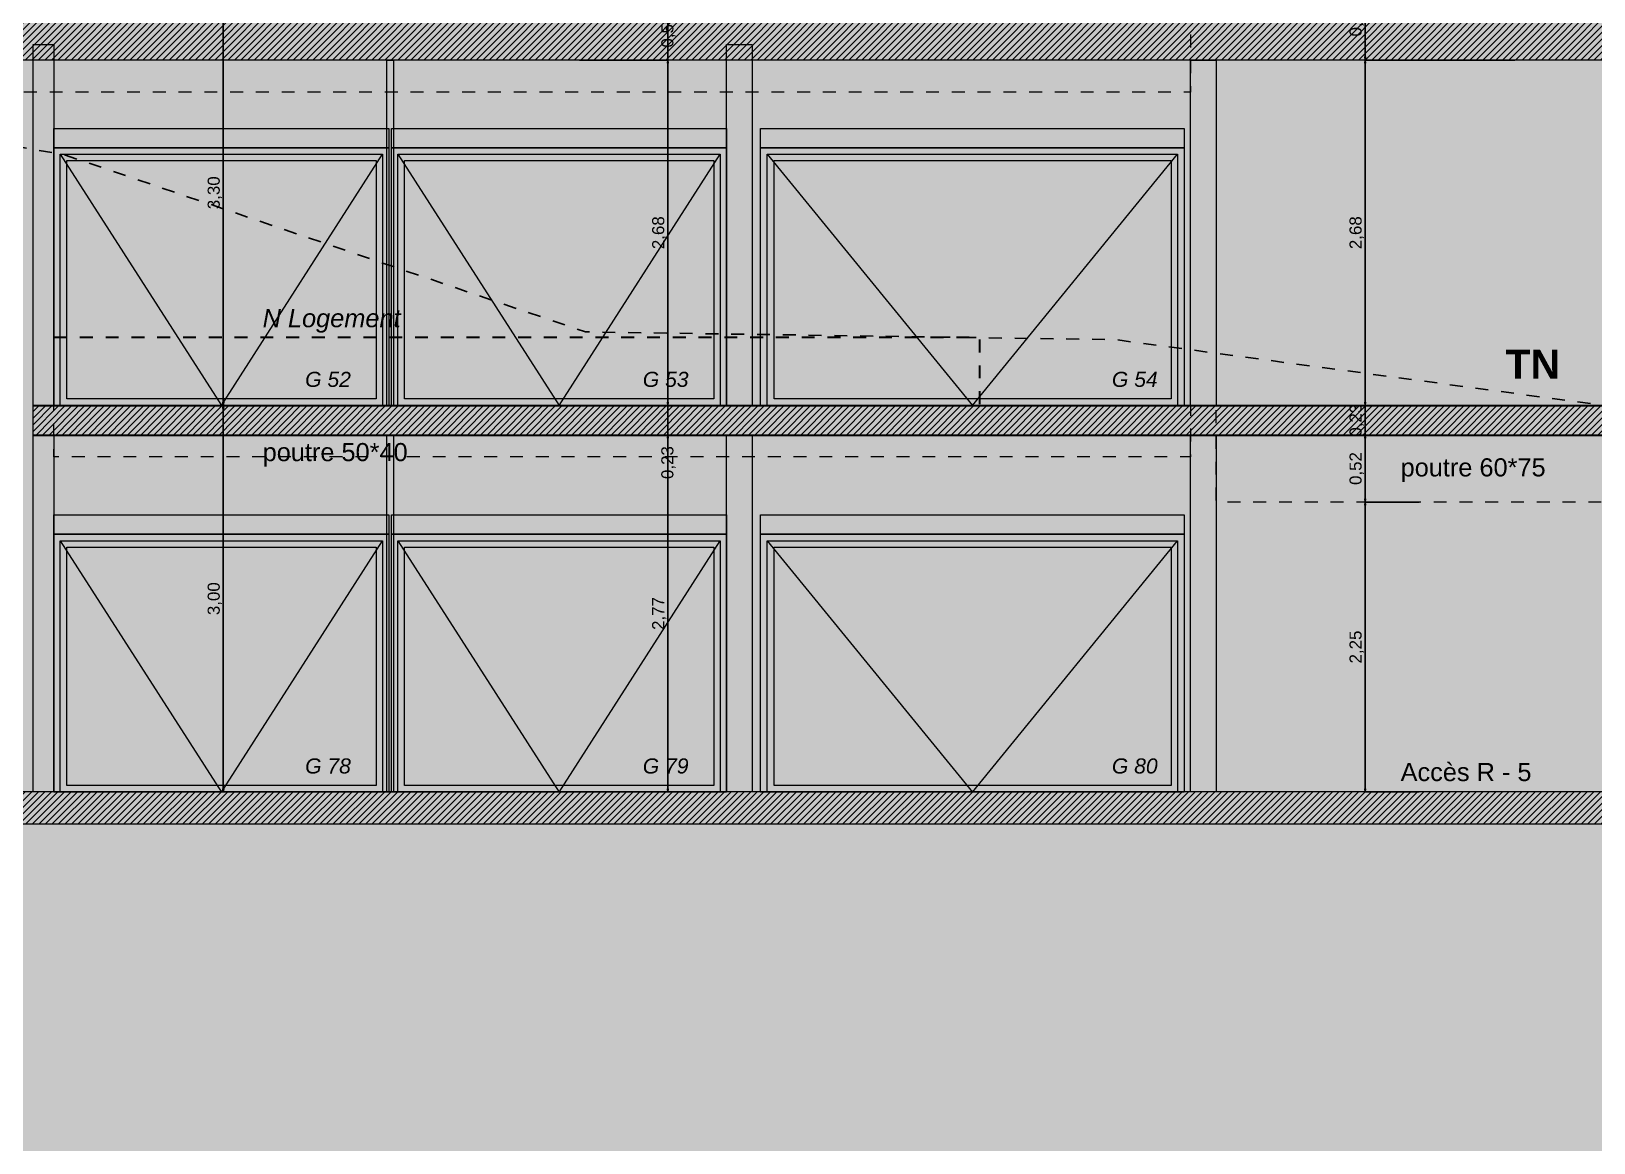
# Model space of a CAD drawing. Header units: metres. Extents: x 1838950 to 1842843, y 5171318 to 5174224.
# Drawn here: x 1841002.43 to 1841014.55, y 5171420.41 to 5171429.04 of the extents above; entities that cross this region are included whole.
import ezdxf

# ---------------------------------------------------------------- set-up
doc = ezdxf.new("R2010")
doc.units = ezdxf.units.M
doc.header["$LTSCALE"] = 0.0254
doc.header["$PDMODE"] = 1
doc.header["$PDSIZE"] = -2
doc.linetypes.add('VW-01', pattern=[0.41656, 0.20828, -0.20828])
doc.layers.get('0').update_dxf_attribs({"lineweight": 18})
doc.layers.get('DEFPOINTS').update_dxf_attribs({"lineweight": 18})
for name, color, linetype, lineweight in [('B GÈnÈral_Hatch', 7, 'Continuous', 5), ('B Général', 7, 'Continuous', 5), ('C ANNOTATIONS-cotation', 7, 'Continuous', 5), ('C ANNOTATIONS-texte', 7, 'Continuous', 5), ('C ANNOTATIONS-texte_Hatch', 7, 'Continuous', 5)]:
    doc.layers.add(name, color=color, linetype=linetype, lineweight=lineweight)
doc.styles.add('Arial', font='arial.ttf')
doc.styles.add('Arial (bold)', font='')
doc.styles.add('Arial (italic)', font='')
doc.styles.get('Arial (bold)').set_extended_font_data('Arial', bold=True)
doc.styles.get('Arial (italic)').set_extended_font_data('Arial', italic=True)
doc.dimstyles.new('100é', dxfattribs={"dimtxt": 302.065972, "dimasz": 0.000124023, "dimexe": 0, "dimexo": 2.5e-06, "dimgap": 1e-07, "dimtad": 1, "dimzin": 3, "dimtxsty": 'Arial', "dimblk": 'VW_FILLEDARROW-2', "dimblk1": 'VW_FILLEDARROW-2', "dimblk2": 'VW_FILLEDARROW-2', "dimcen": 0, "dimdle": 1e-06, "dimazin": 0, "dimtfac": 1, "dimtix": 1, "dimtmove": 0, "dimatfit": 0, "dimldrblk": 'VW_FILLEDARROW-2', "dimfxl": 1, "dimfrac": 2, "dimtolj": 1, "dimtzin": 3, "dimarcsym": 0})
pattern_1 = [(45, (0, 0), (0.02425347222222, -0.02645833333333), [])]

# ---------------------------------------------------------------- blocks, each defined once
blk = doc.blocks.new('Porte basculante_élévation-4')
at = {"layer": 'B Général', "linetype": 'Continuous', "flags": 128}
for points in [[(-1.3, 1.075), (1.3, 1.075), (1.3, 0.925), (-1.3, 0.925)], [(-1.3, 0.925), (1.3, 0.925), (1.3, -1.075), (-1.3, -1.075)], [(-1.25, 0.875), (1.25, 0.875), (1.25, -1.075), (-1.25, -1.075)], [(-1.2, 0.825), (1.2, 0.825), (1.2, -1.025), (-1.2, -1.025)]]:
    blk.add_lwpolyline(points, close=True, dxfattribs=at)
blk.add_lwpolyline([(-1.25, 0.875), (0, -1.075), (1.25, 0.875)], dxfattribs=at)
blk = doc.blocks.new('Groupe-239-1-5')
at = {"layer": 'B Général', "linetype": 'Continuous', "flags": 128}
for points in [[(103.769, -63.724), (107.055, -63.724), (107.055, -63.874), (103.769, -63.874)], [(103.769, -63.874), (107.055, -63.874), (107.055, -65.874), (103.769, -65.874)], [(103.819, -63.924), (107.005, -63.924), (107.005, -65.874), (103.819, -65.874)], [(103.875, -63.974), (106.955, -63.974), (106.955, -65.824), (103.875, -65.824)]]:
    blk.add_lwpolyline(points, close=True, dxfattribs=at)
blk.add_lwpolyline([(103.819, -63.924), (105.412, -65.874), (107.005, -63.924)], dxfattribs=at)
blk = doc.blocks.new('Groupe-240-1-5')
at = {"layer": 'B GÈnÈral_Hatch', "linetype": 'Continuous', "lineweight": 0, "true_color": 0xffffff}
blk.add_hatch(color=7, dxfattribs=at).paths.add_polyline_path([(100.87, -63.194), (100.92, -63.194), (100.92, -65.874), (100.87, -65.874), (100.87, -63.194)])
at = {"layer": 'C ANNOTATIONS-texte_Hatch', "linetype": 'Continuous', "lineweight": 0, "true_color": 0xffffff}
for points in [[(100.235, -65.766), (100.605, -65.766), (100.605, -65.59), (100.235, -65.59), (100.235, -65.766)], [(102.855, -65.766), (103.225, -65.766), (103.225, -65.59), (102.855, -65.59), (102.855, -65.766)], [(106.495, -65.766), (106.865, -65.766), (106.865, -65.59), (106.495, -65.59), (106.495, -65.766)]]:
    blk.add_hatch(color=7, dxfattribs=at).paths.add_polyline_path(points)
at = {"layer": 'B Général', "color": 7, "linetype": 'Continuous', "lineweight": 5, "flags": 128}
blk.add_lwpolyline([(100.87, -63.194), (100.92, -63.194), (100.92, -65.874), (100.87, -65.874)], close=True, dxfattribs=at)
at = {"layer": 'B Général', "color": 7}
for name, p in [('Porte basculante_élévation-4', (99.585, -64.799)), ('Porte basculante_élévation-4', (102.205, -64.799)), ('Groupe-239-1-5', (0, 0))]:
    blk.add_blockref(name, p, dxfattribs=at)
at = {"layer": 'C ANNOTATIONS-texte', "color": 7, "char_height": 0.1172, "attachment_point": 1, "line_spacing_factor": 0.901009, "style": 'Arial (italic)'}
for s, insert in [('G 52', (100.235, -65.613)), ('G 53', (102.855, -65.613)), ('G 54', (106.495, -65.613))]:
    blk.add_mtext(s, dxfattribs=dict(at, insert=insert))
blk = doc.blocks.new('Groupe-241-1-5')
at = {"layer": 'B Général', "linetype": 'Continuous', "flags": 128}
for points in [[(103.769, -66.724), (107.055, -66.724), (107.055, -66.874), (103.769, -66.874)], [(103.769, -66.874), (107.055, -66.874), (107.055, -68.874), (103.769, -68.874)], [(103.819, -66.924), (107.005, -66.924), (107.005, -68.874), (103.819, -68.874)], [(103.875, -66.974), (106.955, -66.974), (106.955, -68.824), (103.875, -68.824)]]:
    blk.add_lwpolyline(points, close=True, dxfattribs=at)
blk.add_lwpolyline([(103.819, -66.924), (105.412, -68.874), (107.005, -66.924)], dxfattribs=at)
blk = doc.blocks.new('Groupe-243-1-5')
at = {"layer": 'B GÈnÈral_Hatch', "linetype": 'Continuous', "lineweight": 0, "true_color": 0xffffff}
blk.add_hatch(color=7, dxfattribs=at).paths.add_polyline_path([(100.87, -66.104), (100.92, -66.104), (100.92, -68.874), (100.87, -68.874), (100.87, -66.104)])
at = {"layer": 'C ANNOTATIONS-texte_Hatch', "linetype": 'Continuous', "lineweight": 0, "true_color": 0xffffff}
for points in [[(100.235, -68.766), (100.605, -68.766), (100.605, -68.59), (100.235, -68.59), (100.235, -68.766)], [(102.855, -68.766), (103.225, -68.766), (103.225, -68.59), (102.855, -68.59), (102.855, -68.766)], [(106.495, -68.766), (106.865, -68.766), (106.865, -68.59), (106.495, -68.59), (106.495, -68.766)]]:
    blk.add_hatch(color=7, dxfattribs=at).paths.add_polyline_path(points)
at = {"layer": 'B Général', "color": 7, "linetype": 'Continuous', "lineweight": 5, "flags": 128}
blk.add_lwpolyline([(100.87, -66.104), (100.92, -66.104), (100.92, -68.874), (100.87, -68.874)], close=True, dxfattribs=at)
at = {"layer": 'B Général', "color": 7}
for name, p in [('Porte basculante_élévation-4', (99.585, -67.799)), ('Porte basculante_élévation-4', (102.205, -67.799)), ('Groupe-241-1-5', (0, 0))]:
    blk.add_blockref(name, p, dxfattribs=at)
at = {"layer": 'C ANNOTATIONS-texte', "color": 7, "char_height": 0.1172, "attachment_point": 1, "line_spacing_factor": 0.901009, "style": 'Arial (italic)'}
for s, insert in [('G 78', (100.235, -68.613)), ('G 79', (102.855, -68.613)), ('G 80', (106.495, -68.613))]:
    blk.add_mtext(s, dxfattribs=dict(at, insert=insert))
blk = doc.blocks.new('VW_FILLEDARROW-2')
at = {"linetype": 'Continuous', "lineweight": 0, "transparency": 16777216}
blk.add_hatch(color=0, dxfattribs=at).paths.add_polyline_path([(-1, 0.12), (0, 0), (-1, -0.12)])
at = {"color": 0, "lineweight": 20, "transparency": 16777216, "flags": 128}
blk.add_lwpolyline([(-1, 0.12), (0, 0), (-1, -0.12)], close=True, dxfattribs=at)
blk = doc.blocks.new('*D1663')
at = {"layer": 'C ANNOTATIONS-cotation', "color": 0, "linetype": 'Continuous', "lineweight": -2, "transparency": 16777216}
for p, q in [((1841014.056, 5171429.432), (1841012.781, 5171429.432)), ((1841012.781, 5171429.407), (1841012.781, 5171428.837)), ((1841013.941, 5171428.812), (1841012.781, 5171428.812))]:
    blk.add_line(p, q, dxfattribs=at)
at = {"layer": 'DEFPOINTS', "color": 0, "linetype": 'Continuous', "transparency": 16777216}
for p in [(1841014.056, 5171429.432), (1841012.781, 5171428.812), (1841013.941, 5171428.812)]:
    blk.add_point(p, dxfattribs=at)
at = {"layer": 'C ANNOTATIONS-cotation', "color": 0, "linetype": 'Continuous', "lineweight": -2, "transparency": 16777216, "xscale": 0.0248046875, "yscale": 0.0248046875, "zscale": 0.0248046875}
for p, rotation in [((1841012.781, 5171429.432), 90), ((1841012.781, 5171428.812), 270)]:
    blk.add_blockref('VW_FILLEDARROW-2', p, dxfattribs=dict(at, rotation=rotation))
at = {"layer": 'C ANNOTATIONS-cotation', "color": 0, "linetype": 'Continuous', "lineweight": 5, "transparency": 16777216, "insert": (1841012.715, 5171429.122), "char_height": 0.0938, "attachment_point": 5, "rotation": 90, "style": 'Arial'}
blk.add_mtext('\\A1;0,62', dxfattribs=at)
blk = doc.blocks.new('*D1664')
at = {"layer": 'C ANNOTATIONS-cotation', "color": 0, "linetype": 'Continuous', "lineweight": -2, "transparency": 16777216}
for p, q in [((1841013.941, 5171428.812), (1841012.781, 5171428.812)), ((1841012.781, 5171428.787), (1841012.781, 5171426.157)), ((1841012.99, 5171426.132), (1841012.781, 5171426.132))]:
    blk.add_line(p, q, dxfattribs=at)
at = {"layer": 'DEFPOINTS', "color": 0, "linetype": 'Continuous', "transparency": 16777216}
for p in [(1841013.941, 5171428.812), (1841012.781, 5171426.132), (1841012.99, 5171426.132)]:
    blk.add_point(p, dxfattribs=at)
at = {"layer": 'C ANNOTATIONS-cotation', "color": 0, "linetype": 'Continuous', "lineweight": -2, "transparency": 16777216, "xscale": 0.0248046875, "yscale": 0.0248046875, "zscale": 0.0248046875}
for p, rotation in [((1841012.781, 5171428.812), 90), ((1841012.781, 5171426.132), 270)]:
    blk.add_blockref('VW_FILLEDARROW-2', p, dxfattribs=dict(at, rotation=rotation))
at = {"layer": 'C ANNOTATIONS-cotation', "color": 0, "linetype": 'Continuous', "lineweight": 5, "transparency": 16777216, "insert": (1841012.715, 5171427.472), "char_height": 0.0938, "attachment_point": 5, "rotation": 90, "style": 'Arial'}
blk.add_mtext('\\A1;2,68', dxfattribs=at)
blk = doc.blocks.new('*D1665')
at = {"layer": 'C ANNOTATIONS-cotation', "color": 0, "linetype": 'Continuous', "lineweight": -2, "transparency": 16777216}
for p, q in [((1841012.781, 5171426.157), (1841012.781, 5171426.182)), ((1841012.99, 5171426.132), (1841012.781, 5171426.132)), ((1841012.781, 5171426.132), (1841012.781, 5171425.902)), ((1841013.541, 5171425.902), (1841012.781, 5171425.902)), ((1841012.781, 5171425.877), (1841012.781, 5171425.852))]:
    blk.add_line(p, q, dxfattribs=at)
at = {"layer": 'DEFPOINTS', "color": 0, "linetype": 'Continuous', "transparency": 16777216}
for p in [(1841012.99, 5171426.132), (1841012.781, 5171425.902), (1841013.541, 5171425.902)]:
    blk.add_point(p, dxfattribs=at)
at = {"layer": 'C ANNOTATIONS-cotation', "color": 0, "linetype": 'Continuous', "lineweight": -2, "transparency": 16777216, "xscale": 0.0248046875, "yscale": 0.0248046875, "zscale": 0.0248046875}
for p, rotation in [((1841012.781, 5171426.132), 270), ((1841012.781, 5171425.902), 90)]:
    blk.add_blockref('VW_FILLEDARROW-2', p, dxfattribs=dict(at, rotation=rotation))
at = {"layer": 'C ANNOTATIONS-cotation', "color": 0, "linetype": 'Continuous', "lineweight": 5, "transparency": 16777216, "insert": (1841012.715, 5171426.017), "char_height": 0.0938, "attachment_point": 5, "rotation": 90, "style": 'Arial'}
blk.add_mtext('\\A1;0,23', dxfattribs=at)
blk = doc.blocks.new('*D1666')
at = {"layer": 'C ANNOTATIONS-cotation', "color": 0, "linetype": 'Continuous', "lineweight": -2, "transparency": 16777216}
for p, q in [((1841013.541, 5171425.902), (1841012.781, 5171425.902)), ((1841012.781, 5171425.877), (1841012.781, 5171425.407)), ((1841013.201, 5171425.382), (1841012.781, 5171425.382))]:
    blk.add_line(p, q, dxfattribs=at)
at = {"layer": 'DEFPOINTS', "color": 0, "linetype": 'Continuous', "transparency": 16777216}
for p in [(1841013.541, 5171425.902), (1841012.781, 5171425.382), (1841013.201, 5171425.382)]:
    blk.add_point(p, dxfattribs=at)
at = {"layer": 'C ANNOTATIONS-cotation', "color": 0, "linetype": 'Continuous', "lineweight": -2, "transparency": 16777216, "xscale": 0.0248046875, "yscale": 0.0248046875, "zscale": 0.0248046875}
for p, rotation in [((1841012.781, 5171425.902), 90), ((1841012.781, 5171425.382), 270)]:
    blk.add_blockref('VW_FILLEDARROW-2', p, dxfattribs=dict(at, rotation=rotation))
at = {"layer": 'C ANNOTATIONS-cotation', "color": 0, "linetype": 'Continuous', "lineweight": 5, "transparency": 16777216, "insert": (1841012.715, 5171425.642), "char_height": 0.0938, "attachment_point": 5, "rotation": 90, "style": 'Arial'}
blk.add_mtext('\\A1;0,52', dxfattribs=at)
blk = doc.blocks.new('*D1667')
at = {"layer": 'C ANNOTATIONS-cotation', "color": 0, "linetype": 'Continuous', "lineweight": -2, "transparency": 16777216}
for p, q in [((1841013.201, 5171425.382), (1841012.781, 5171425.382)), ((1841012.781, 5171425.357), (1841012.781, 5171423.157)), ((1841013.201, 5171423.132), (1841012.781, 5171423.132))]:
    blk.add_line(p, q, dxfattribs=at)
at = {"layer": 'DEFPOINTS', "color": 0, "linetype": 'Continuous', "transparency": 16777216}
for p in [(1841013.201, 5171425.382), (1841012.781, 5171423.132), (1841013.201, 5171423.132)]:
    blk.add_point(p, dxfattribs=at)
at = {"layer": 'C ANNOTATIONS-cotation', "color": 0, "linetype": 'Continuous', "lineweight": -2, "transparency": 16777216, "xscale": 0.0248046875, "yscale": 0.0248046875, "zscale": 0.0248046875}
for p, rotation in [((1841012.781, 5171425.382), 90), ((1841012.781, 5171423.132), 270)]:
    blk.add_blockref('VW_FILLEDARROW-2', p, dxfattribs=dict(at, rotation=rotation))
at = {"layer": 'C ANNOTATIONS-cotation', "color": 0, "linetype": 'Continuous', "lineweight": 5, "transparency": 16777216, "insert": (1841012.715, 5171424.257), "char_height": 0.0938, "attachment_point": 5, "rotation": 90, "style": 'Arial'}
blk.add_mtext('\\A1;2,25', dxfattribs=at)
blk = doc.blocks.new('*D1672')
at = {"layer": 'C ANNOTATIONS-cotation', "color": 0, "linetype": 'Continuous', "lineweight": -2, "transparency": 16777216}
for p, q in [((1841005.021, 5171429.432), (1841003.921, 5171429.432)), ((1841003.921, 5171429.407), (1841003.921, 5171426.157)), ((1841004.556, 5171426.132), (1841003.921, 5171426.132))]:
    blk.add_line(p, q, dxfattribs=at)
at = {"layer": 'DEFPOINTS', "color": 0, "linetype": 'Continuous', "transparency": 16777216}
for p in [(1841005.021, 5171429.432), (1841003.921, 5171426.132), (1841004.556, 5171426.132)]:
    blk.add_point(p, dxfattribs=at)
at = {"layer": 'C ANNOTATIONS-cotation', "color": 0, "linetype": 'Continuous', "lineweight": -2, "transparency": 16777216, "xscale": 0.0248046875, "yscale": 0.0248046875, "zscale": 0.0248046875}
for p, rotation in [((1841003.921, 5171429.432), 90), ((1841003.921, 5171426.132), 270)]:
    blk.add_blockref('VW_FILLEDARROW-2', p, dxfattribs=dict(at, rotation=rotation))
at = {"layer": 'C ANNOTATIONS-cotation', "color": 0, "linetype": 'Continuous', "lineweight": 5, "transparency": 16777216, "insert": (1841003.855, 5171427.782), "char_height": 0.0938, "attachment_point": 5, "rotation": 90, "style": 'Arial'}
blk.add_mtext('\\A1;3,30', dxfattribs=at)
blk = doc.blocks.new('*D1673')
at = {"layer": 'C ANNOTATIONS-cotation', "color": 0, "linetype": 'Continuous', "lineweight": -2, "transparency": 16777216}
for p, q in [((1841004.556, 5171426.132), (1841003.921, 5171426.132)), ((1841003.921, 5171426.107), (1841003.921, 5171423.157)), ((1841005.331, 5171423.132), (1841003.921, 5171423.132))]:
    blk.add_line(p, q, dxfattribs=at)
at = {"layer": 'DEFPOINTS', "color": 0, "linetype": 'Continuous', "transparency": 16777216}
for p in [(1841004.556, 5171426.132), (1841003.921, 5171423.132), (1841005.331, 5171423.132)]:
    blk.add_point(p, dxfattribs=at)
at = {"layer": 'C ANNOTATIONS-cotation', "color": 0, "linetype": 'Continuous', "lineweight": -2, "transparency": 16777216, "xscale": 0.0248046875, "yscale": 0.0248046875, "zscale": 0.0248046875}
for p, rotation in [((1841003.921, 5171426.132), 90), ((1841003.921, 5171423.132), 270)]:
    blk.add_blockref('VW_FILLEDARROW-2', p, dxfattribs=dict(at, rotation=rotation))
at = {"layer": 'C ANNOTATIONS-cotation', "color": 0, "linetype": 'Continuous', "lineweight": 5, "transparency": 16777216, "insert": (1841003.855, 5171424.632), "char_height": 0.0938, "attachment_point": 5, "rotation": 90, "style": 'Arial'}
blk.add_mtext('\\A1;3,00', dxfattribs=at)
blk = doc.blocks.new('*D1697')
at = {"layer": 'C ANNOTATIONS-cotation', "color": 0, "linetype": 'Continuous', "lineweight": -2, "transparency": 16777216}
for p, q in [((1841007.371, 5171429.337), (1841007.371, 5171429.361)), ((1841006.681, 5171429.312), (1841007.371, 5171429.312)), ((1841007.371, 5171429.312), (1841007.371, 5171428.812)), ((1841006.685, 5171428.812), (1841007.371, 5171428.812)), ((1841007.371, 5171428.787), (1841007.371, 5171428.762))]:
    blk.add_line(p, q, dxfattribs=at)
at = {"layer": 'DEFPOINTS', "color": 0, "linetype": 'Continuous', "transparency": 16777216}
for p in [(1841006.681, 5171429.312), (1841006.685, 5171428.812), (1841007.371, 5171428.812)]:
    blk.add_point(p, dxfattribs=at)
at = {"layer": 'C ANNOTATIONS-cotation', "color": 0, "linetype": 'Continuous', "lineweight": -2, "transparency": 16777216, "xscale": 0.0248046875, "yscale": 0.0248046875, "zscale": 0.0248046875}
for p, rotation in [((1841007.371, 5171429.312), 270), ((1841007.371, 5171428.812), 90)]:
    blk.add_blockref('VW_FILLEDARROW-2', p, dxfattribs=dict(at, rotation=rotation))
at = {"layer": 'C ANNOTATIONS-cotation', "color": 0, "linetype": 'Continuous', "lineweight": 5, "transparency": 16777216, "insert": (1841007.375, 5171429.036), "char_height": 0.0938, "attachment_point": 5, "rotation": 90, "style": 'Arial'}
blk.add_mtext('\\A1;0,50', dxfattribs=at)
blk = doc.blocks.new('*D1698')
at = {"layer": 'C ANNOTATIONS-cotation', "color": 0, "linetype": 'Continuous', "lineweight": -2, "transparency": 16777216}
for p, q in [((1841006.685, 5171428.812), (1841007.371, 5171428.812)), ((1841007.371, 5171428.787), (1841007.371, 5171426.157)), ((1841006.353, 5171426.132), (1841007.371, 5171426.132))]:
    blk.add_line(p, q, dxfattribs=at)
at = {"layer": 'DEFPOINTS', "color": 0, "linetype": 'Continuous', "transparency": 16777216}
for p in [(1841006.685, 5171428.812), (1841006.353, 5171426.132), (1841007.371, 5171426.132)]:
    blk.add_point(p, dxfattribs=at)
at = {"layer": 'C ANNOTATIONS-cotation', "color": 0, "linetype": 'Continuous', "lineweight": -2, "transparency": 16777216, "xscale": 0.0248046875, "yscale": 0.0248046875, "zscale": 0.0248046875}
for p, rotation in [((1841007.371, 5171428.812), 90), ((1841007.371, 5171426.132), 270)]:
    blk.add_blockref('VW_FILLEDARROW-2', p, dxfattribs=dict(at, rotation=rotation))
at = {"layer": 'C ANNOTATIONS-cotation', "color": 0, "linetype": 'Continuous', "lineweight": 5, "transparency": 16777216, "insert": (1841007.304, 5171427.472), "char_height": 0.0938, "attachment_point": 5, "rotation": 90, "style": 'Arial'}
blk.add_mtext('\\A1;2,68', dxfattribs=at)
blk = doc.blocks.new('*D1699')
at = {"layer": 'C ANNOTATIONS-cotation', "color": 0, "linetype": 'Continuous', "lineweight": -2, "transparency": 16777216}
for p, q in [((1841006.353, 5171426.132), (1841007.371, 5171426.132)), ((1841007.371, 5171426.157), (1841007.371, 5171426.182)), ((1841007.371, 5171426.132), (1841007.371, 5171425.902)), ((1841006.091, 5171425.902), (1841007.371, 5171425.902)), ((1841007.371, 5171425.877), (1841007.371, 5171425.852))]:
    blk.add_line(p, q, dxfattribs=at)
at = {"layer": 'DEFPOINTS', "color": 0, "linetype": 'Continuous', "transparency": 16777216}
for p in [(1841006.353, 5171426.132), (1841006.091, 5171425.902), (1841007.371, 5171425.902)]:
    blk.add_point(p, dxfattribs=at)
at = {"layer": 'C ANNOTATIONS-cotation', "color": 0, "linetype": 'Continuous', "lineweight": -2, "transparency": 16777216, "xscale": 0.0248046875, "yscale": 0.0248046875, "zscale": 0.0248046875}
for p, rotation in [((1841007.371, 5171426.132), 270), ((1841007.371, 5171425.902), 90)]:
    blk.add_blockref('VW_FILLEDARROW-2', p, dxfattribs=dict(at, rotation=rotation))
at = {"layer": 'C ANNOTATIONS-cotation', "color": 0, "linetype": 'Continuous', "lineweight": 5, "transparency": 16777216, "insert": (1841007.375, 5171425.688), "char_height": 0.0938, "attachment_point": 5, "rotation": 90, "style": 'Arial'}
blk.add_mtext('\\A1;0,23', dxfattribs=at)
blk = doc.blocks.new('*D1700')
at = {"layer": 'C ANNOTATIONS-cotation', "color": 0, "linetype": 'Continuous', "lineweight": -2, "transparency": 16777216}
for p, q in [((1841006.091, 5171425.902), (1841007.371, 5171425.902)), ((1841007.371, 5171425.877), (1841007.371, 5171423.157)), ((1841005.597, 5171423.132), (1841007.371, 5171423.132))]:
    blk.add_line(p, q, dxfattribs=at)
at = {"layer": 'DEFPOINTS', "color": 0, "linetype": 'Continuous', "transparency": 16777216}
for p in [(1841006.091, 5171425.902), (1841005.597, 5171423.132), (1841007.371, 5171423.132)]:
    blk.add_point(p, dxfattribs=at)
at = {"layer": 'C ANNOTATIONS-cotation', "color": 0, "linetype": 'Continuous', "lineweight": -2, "transparency": 16777216, "xscale": 0.0248046875, "yscale": 0.0248046875, "zscale": 0.0248046875}
for p, rotation in [((1841007.371, 5171425.902), 90), ((1841007.371, 5171423.132), 270)]:
    blk.add_blockref('VW_FILLEDARROW-2', p, dxfattribs=dict(at, rotation=rotation))
at = {"layer": 'C ANNOTATIONS-cotation', "color": 0, "linetype": 'Continuous', "lineweight": 5, "transparency": 16777216, "insert": (1841007.304, 5171424.517), "char_height": 0.0938, "attachment_point": 5, "rotation": 90, "style": 'Arial'}
blk.add_mtext('\\A1;2,77', dxfattribs=at)

msp = doc.modelspace()

# ---------------------------------------------------------------- hatches: boundary and pattern name
at = {"layer": 'B GÈnÈral_Hatch', "linetype": 'Continuous', "lineweight": 0, "true_color": 0xffffff}
for points in [[(1840927.0954, 5171441.522), (1840927.0954, 5171441.652), (1840926.1761, 5171441.652), (1840926.1761, 5171441.702), (1840925.8641, 5171441.702), (1840918.8206, 5171444.422), (1840915.8206, 5171444.442), (1840914.8974, 5171444.442), (1840914.8974, 5171444.492), (1840902.4052, 5171444.492), (1840902.4052, 5171391.102), (1841135.4899, 5171391.102), (1841135.4899, 5171395.422), (1841134.3639, 5171395.362), (1841134.3639, 5171395.192), (1841130.6502, 5171395.302), (1841127.4639, 5171395.272), (1841127.4639, 5171395.412), (1841125.9504, 5171395.702), (1841125.9504, 5171399.182), (1841125.2793, 5171399.182), (1841125.2793, 5171398.562), (1841121.1236, 5171398.672), (1841114.4717, 5171398.732), (1841108.7453, 5171399.192), (1841105.2778, 5171399.282), (1841101.2987, 5171403.442), (1841100.9939, 5171403.442), (1841096.3573, 5171403.422), (1841096.0581, 5171407.632), (1841089.5806, 5171407.862), (1841083.9508, 5171408.102), (1841083.9508, 5171408.267), (1841083.5352, 5171408.267), (1841083.5352, 5171408.432), (1841067.0886, 5171408.612), (1841060.0417, 5171408.512), (1841059.1808, 5171408.672), (1841059.1808, 5171410.122), (1841058.7099, 5171410.122), (1841058.5051, 5171410.122), (1841053.4516, 5171413.222), (1841051.4917, 5171413.362), (1841044.644, 5171418.412), (1841040.1508, 5171421.582), (1841038.2356, 5171421.602), (1841035.229, 5171423.392), (1841032.8263, 5171424.192), (1841029.9465, 5171424.252), (1841025.3007, 5171424.712), (1841023.7254, 5171424.9215), (1841023.7254, 5171422.882), (1840974.9857, 5171422.882), (1840974.9857, 5171425.932), (1840954.3506, 5171425.932), (1840954.3506, 5171431.102), (1840951.6273, 5171431.102), (1840951.6273, 5171432.002), (1840936.7615, 5171432.002), (1840936.7615, 5171441.102), (1840936.7615, 5171441.372), (1840936.5146, 5171441.372), (1840936.5146, 5171441.5619), (1840934.4273, 5171441.562), (1840929.8799, 5171441.632), (1840927.0954, 5171441.522)], [(1840995.3457, 5171428.6118), (1840994.7457, 5171428.612), (1840994.7457, 5171429.312), (1841018.6454, 5171429.312), (1841018.6454, 5171428.812), (1841017.4553, 5171428.812), (1841017.4553, 5171428.562), (1841016.9553, 5171428.562), (1841016.9553, 5171428.812), (1840995.3457, 5171428.8118), (1840995.3457, 5171428.6118)], [(1841002.4457, 5171428.932), (1841002.6057, 5171428.932), (1841002.6057, 5171426.132), (1841002.4457, 5171426.132), (1841002.4457, 5171428.932)], [(1841007.8257, 5171428.932), (1841008.0257, 5171428.932), (1841008.0257, 5171426.132), (1841007.8257, 5171426.132), (1841007.8257, 5171428.932)], [(1841011.4257, 5171428.812), (1841011.6257, 5171428.812), (1841011.6257, 5171426.132), (1841011.4257, 5171426.132), (1841011.4257, 5171428.812)], [(1841018.8153, 5171425.902), (1841018.6353, 5171426.132), (1841002.4457, 5171426.132), (1841002.4457, 5171425.902), (1841018.8153, 5171425.902)], [(1841018.8153, 5171425.902), (1841018.6353, 5171426.132), (1841002.4457, 5171426.132), (1841002.4457, 5171425.902), (1841018.8153, 5171425.902)], [(1841002.4457, 5171425.902), (1841002.6057, 5171425.902), (1841002.6057, 5171423.132), (1841002.4457, 5171423.132), (1841002.4457, 5171425.902)], [(1841007.8257, 5171425.902), (1841008.0257, 5171425.902), (1841008.0257, 5171423.132), (1841007.8257, 5171423.132), (1841007.8257, 5171425.902)], [(1841011.4257, 5171425.902), (1841011.6257, 5171425.902), (1841011.6257, 5171423.132), (1841011.4257, 5171423.132), (1841011.4257, 5171425.902)], [(1840975.1798, 5171423.132), (1840975.1798, 5171422.882), (1841023.8454, 5171422.882), (1841023.8454, 5171423.132), (1840975.1798, 5171423.132)], [(1840975.1798, 5171423.132), (1840975.1798, 5171422.882), (1841023.8454, 5171422.882), (1841023.8454, 5171423.132), (1840975.1798, 5171423.132)]]:
    msp.add_hatch(color=7, dxfattribs=at).paths.add_polyline_path(points)
at = {"layer": 'B GÈnÈral_Hatch', "linetype": 'Continuous', "lineweight": 0, "true_color": 0xbbbbbb}
msp.add_hatch(color=9, dxfattribs=at).paths.add_polyline_path([(1840988.5858, 5171431.632), (1840988.5858, 5171431.8812), (1840980.4457, 5171431.8812), (1840980.4457, 5171434.732), (1840954.5306, 5171434.732), (1840954.5306, 5171426.132), (1840974.9825, 5171426.132), (1840974.989, 5171423.132), (1841023.7254, 5171423.132), (1841023.7254, 5171426.222), (1841018.8242, 5171426.222), (1841018.8242, 5171425.902), (1841018.6442, 5171425.902), (1841018.6442, 5171428.812), (1840994.7457, 5171428.812), (1840994.7457, 5171431.632)])
at = {"layer": 'B GÈnÈral_Hatch', "linetype": 'Continuous', "lineweight": 5}
h = msp.add_hatch(dxfattribs=at)
h.set_pattern_fill('50_BETON', style=0, pattern_type=2)
h.set_pattern_definition(pattern_1)
h.paths.add_polyline_path([(1841018.8153, 5171425.902), (1841018.6353, 5171426.132), (1841002.4457, 5171426.132), (1841002.4457, 5171425.902)])
h = msp.add_hatch(dxfattribs=at)
h.set_pattern_fill('50_BETON', style=0, pattern_type=2)
h.set_pattern_definition(pattern_1)
h.paths.add_polyline_path([(1840975.1798, 5171423.132), (1840975.1798, 5171422.882), (1841023.8454, 5171422.882), (1841023.8454, 5171423.132)])
at = {"layer": 'B Général', "linetype": 'Continuous', "lineweight": 5, "true_color": 0x994c00}
h = msp.add_hatch(dxfattribs=at)
h.set_pattern_fill('H_VEGETAL 3', color=34, style=0, pattern_type=2)
h.set_pattern_definition([(45, (0, 0), (0.232127777778, -0.0197555555556), [0.440032549932, -0.062861792847]), (45, (-0.0358, -0.06791), (-0.0354710037674, -0.2855567740104), [0.188585378542, -0.314308964237]), (45, (0.03143, -0.03143), (0.0253663257985, -0.2253913257985), [0.40349174572, -0.45500133028]), (45, (0.01605, -0.07779), (0.2640036553644, 0.0125741224134), [0.389743115654, -0.113151227125]), (45, (0.06286, -0.06286), (0.125723585695, -0.125723585695), [0.1178344608, -0.0294586152]), (45, (0.07858, -0.07858), (0.125723585695, -0.125723585695), [0.09864344, -0.16094456]), (45, (0.0943, -0.0943), (0.125723585695, -0.125723585695), []), (45, (0.00185, -0.21731), (0.125723585695, -0.125723585695), [0.6677511918, -0.5463418842]), (135, (0.0642, -0.0321), (0.2469444444444, 0.0419805555556), [0.440034553, -0.062862079]), (135, (0.11853, -0.121), (-0.296333333333, 0.009877777778), [0.188586237, -0.314310395]), (135, (0.0074, -0.04692), (-0.066675, -0.217311111111), [0.40349341704, -0.45500321496]), (135, (0.05927, -0.14076), (0.249413888889, 0.037041666667), [0.3897448898, -0.1131517422]), (135, (0.08396, -0.20003), (0.167922222222, 0.118533333333), [0.1178373056, -0.0294593264]), (135, (0.03704, -0.18274), (-0.1580444444444, -0.128411111111), [0.09864344, -0.16094456]), (135, (0.01729, -0.19509), (0.1802694444444, 0.106186111111), []), (135, (0.04445, -0.26176), (0.143227777778, 0.145697222222), [0.6677531476, -0.5463434844])])
h.paths.add_polyline_path([(1840927.0954, 5171441.522), (1840927.0954, 5171441.652), (1840926.1761, 5171441.652), (1840926.1761, 5171441.702), (1840925.8641, 5171441.702), (1840918.8206, 5171444.422), (1840915.8206, 5171444.442), (1840914.8974, 5171444.442), (1840914.8974, 5171444.492), (1840902.4052, 5171444.492), (1840902.4052, 5171391.102), (1841135.4899, 5171391.102), (1841135.4899, 5171395.422), (1841134.3639, 5171395.362), (1841134.3639, 5171395.192), (1841130.6502, 5171395.302), (1841127.4639, 5171395.272), (1841127.4639, 5171395.412), (1841125.9504, 5171395.702), (1841125.9504, 5171399.182), (1841125.2793, 5171399.182), (1841125.2793, 5171398.562), (1841121.1236, 5171398.672), (1841114.4717, 5171398.732), (1841108.7453, 5171399.192), (1841105.2778, 5171399.282), (1841101.2987, 5171403.442), (1841100.9939, 5171403.442), (1841096.3573, 5171403.422), (1841096.0581, 5171407.632), (1841089.5806, 5171407.862), (1841083.9508, 5171408.102), (1841083.9508, 5171408.267), (1841083.5352, 5171408.267), (1841083.5352, 5171408.432), (1841067.0886, 5171408.612), (1841060.0417, 5171408.512), (1841059.1808, 5171408.672), (1841059.1808, 5171410.122), (1841058.7099, 5171410.122), (1841058.5051, 5171410.122), (1841053.4516, 5171413.222), (1841051.4917, 5171413.362), (1841044.644, 5171418.412), (1841040.1508, 5171421.582), (1841038.2356, 5171421.602), (1841035.229, 5171423.392), (1841032.8263, 5171424.192), (1841029.9465, 5171424.252), (1841025.3007, 5171424.712), (1841023.7254, 5171424.9215), (1841023.7254, 5171422.882), (1840974.9857, 5171422.882), (1840974.9857, 5171425.932), (1840954.3506, 5171425.932), (1840954.3506, 5171431.102), (1840951.6273, 5171431.102), (1840951.6273, 5171432.002), (1840936.7615, 5171432.002), (1840936.7615, 5171441.102), (1840936.7615, 5171441.372), (1840936.5146, 5171441.372), (1840936.5146, 5171441.5619), (1840934.4273, 5171441.562), (1840929.8799, 5171441.632)])
at = {"layer": 'B Général', "linetype": 'Continuous', "lineweight": 5}
h = msp.add_hatch(dxfattribs=at)
h.set_pattern_fill('50_BETON', style=0, pattern_type=2)
h.set_pattern_definition(pattern_1)
h.paths.add_polyline_path([(1840995.3457, 5171428.6118), (1840994.7457, 5171428.612), (1840994.7457, 5171429.312), (1841018.6454, 5171429.312), (1841018.6454, 5171428.812), (1841017.4553, 5171428.812), (1841017.4553, 5171428.562), (1841016.9553, 5171428.562), (1841016.9553, 5171428.812), (1840995.3457, 5171428.8118)])

# ---------------------------------------------------------------- linework, layer by layer
at = {"layer": 'B Général', "color": 7, "linetype": 'Continuous', "lineweight": 35}
for p, q in [((1841002.4457, 5171426.132), (1841018.6353, 5171426.132)), ((1841002.4457, 5171425.902), (1841018.8153, 5171425.902))]:
    msp.add_line(p, q, dxfattribs=at)
at = {"layer": 'B Général', "color": 7, "linetype": 'Continuous', "lineweight": 5}
for p, q in [((1841002.4457, 5171426.132), (1841018.6353, 5171426.132)), ((1841002.4457, 5171425.902), (1841002.4457, 5171426.132)), ((1841002.4457, 5171425.902), (1841018.8153, 5171425.902)), ((1841023.8454, 5171423.132), (1840988.7657, 5171423.132)), ((1841023.8454, 5171422.882), (1840975.1798, 5171422.882))]:
    msp.add_line(p, q, dxfattribs=at)
at = {"layer": 'B Général', "color": 7, "linetype": 'Continuous', "lineweight": 18}
for p, q in [((1841023.8454, 5171423.132), (1840975.1798, 5171423.132)), ((1841023.8454, 5171422.882), (1840975.1798, 5171422.882))]:
    msp.add_line(p, q, dxfattribs=at)
at = {"layer": 'B Général', "color": 1, "linetype": 'VW-01', "lineweight": 25, "true_color": 0xff0000, "flags": 128}
msp.add_lwpolyline([(1840966.5798, 5171434.9561), (1840975.7535, 5171432.772), (1840978.6665, 5171432.572), (1840980.9106, 5171431.962), (1840986.0504, 5171430.962), (1840996.4206, 5171429.102), (1841002.6715, 5171428.082), (1841006.731, 5171426.702), (1841010.8425, 5171426.642), (1841015.3006, 5171426.042), (1841024.0454, 5171424.879)], dxfattribs=at)
at = {"layer": 'B Général', "color": 7, "linetype": 'Continuous', "lineweight": 5, "flags": 128}
for points in [[(1840995.3457, 5171428.6118), (1840994.7457, 5171428.612), (1840994.7457, 5171429.312), (1841018.6454, 5171429.312), (1841018.6454, 5171428.812), (1841017.4553, 5171428.812), (1841017.4553, 5171428.562), (1841016.9553, 5171428.562), (1841016.9553, 5171428.812), (1840995.3457, 5171428.8118)], [(1841002.4457, 5171428.932), (1841002.6057, 5171428.932), (1841002.6057, 5171426.132), (1841002.4457, 5171426.132)], [(1841007.8257, 5171428.932), (1841008.0257, 5171428.932), (1841008.0257, 5171426.132), (1841007.8257, 5171426.132)], [(1841011.4257, 5171428.812), (1841011.6257, 5171428.812), (1841011.6257, 5171426.132), (1841011.4257, 5171426.132)], [(1841002.4457, 5171425.902), (1841002.6057, 5171425.902), (1841002.6057, 5171423.132), (1841002.4457, 5171423.132)], [(1841007.8257, 5171425.902), (1841008.0257, 5171425.902), (1841008.0257, 5171423.132), (1841007.8257, 5171423.132)], [(1841011.4257, 5171425.902), (1841011.6257, 5171425.902), (1841011.6257, 5171423.132), (1841011.4257, 5171423.132)]]:
    msp.add_lwpolyline(points, close=True, dxfattribs=at)
at = {"layer": 'B Général', "color": 7, "linetype": 'VW-01', "lineweight": 5, "flags": 128}
for points in [[(1840994.9278, 5171429.3118), (1841011.4259, 5171429.3118), (1841011.4259, 5171428.5618), (1840994.9278, 5171428.5618)], [(1841002.6057, 5171426.132), (1841011.4257, 5171426.132), (1841011.4257, 5171425.732), (1841002.6057, 5171425.732)], [(1841011.6257, 5171426.132), (1841018.6442, 5171426.132), (1841018.6442, 5171425.382), (1841011.6257, 5171425.382)]]:
    msp.add_lwpolyline(points, close=True, dxfattribs=at)
at = {"layer": 'B Général', "color": 7, "linetype": 'VW-01', "lineweight": 35, "flags": 128}
msp.add_lwpolyline([(1841002.6089, 5171426.662), (1841009.7896, 5171426.662), (1841009.7896, 5171426.132)], dxfattribs=at)
at = {"layer": 'B Général', "color": 7, "linetype": 'Continuous', "lineweight": 5, "flags": 128}
msp.add_lwpolyline([(1841040.1508, 5171421.582), (1841038.2356, 5171421.602), (1841035.229, 5171423.392), (1841032.8263, 5171424.192), (1841029.9465, 5171424.252), (1841025.3007, 5171424.712), (1841023.7254, 5171424.9215), (1841023.7254, 5171422.882), (1840974.9857, 5171422.882)], dxfattribs=at)

# ---------------------------------------------------------------- block references
at = {"layer": 'B Général', "color": 7}
for name in ['Groupe-240-1-5', 'Groupe-243-1-5']:
    msp.add_blockref(name, (1840904.3209, 5171492.0056), dxfattribs=at)

# ---------------------------------------------------------------- texts
at = {"layer": 'B Général', "color": 1, "true_color": 0xff0000, "insert": (1841013.8709, 5171426.5653), "char_height": 0.22645, "width": 0.585682, "attachment_point": 1, "line_spacing_factor": 0.966753, "style": 'Arial (bold)'}
msp.add_mtext('TN ', dxfattribs=at)
at = {"layer": 'B Général', "color": 7, "char_height": 0.140667, "attachment_point": 1, "line_spacing_factor": 0.901009, "style": 'Arial'}
for s, insert in [('poutre 50*40', (1841004.2262, 5171425.8399)), ('poutre 60*75', (1841013.0559, 5171425.7214))]:
    msp.add_mtext(s, dxfattribs=dict(at, insert=insert))
at = {"layer": 'C ANNOTATIONS-texte', "attachment_point": 1, "line_spacing_factor": 0.901009}
for s, insert, char_height, style in [('N Logement', (1841004.2262, 5171426.8791), 0.14067, 'Arial (italic)'), ('Accès R - 5', (1841013.0559, 5171423.3573), 0.140667, 'Arial')]:
    msp.add_mtext(s, dxfattribs=dict(at, insert=insert, char_height=char_height, style=style))

# ---------------------------------------------------------------- dimensions: what is measured, and where the dimension line sits
at = {"layer": 'C ANNOTATIONS-cotation', "color": 7, "linetype": 'Continuous', "lineweight": 5}
for base, p1, p2, picture, middle in [((1841003.9209, 5171426.132), (1841005.0209, 5171429.432), (1841004.5557, 5171426.132), '*D1672', (1841003.8545, 5171427.782)), ((1841012.7809, 5171428.812), (1841014.0559, 5171429.4318), (1841013.9409, 5171428.812), '*D1663', (1841012.7145, 5171429.1219)), ((1841007.3707, 5171426.132), (1841006.685, 5171428.812), (1841006.3533, 5171426.132), '*D1698', (1841007.3044, 5171427.472)), ((1841012.7809, 5171426.132), (1841013.9409, 5171428.812), (1841012.9902, 5171426.132), '*D1664', (1841012.7145, 5171427.472)), ((1841003.9209, 5171423.132), (1841004.5557, 5171426.132), (1841005.3309, 5171423.132), '*D1673', (1841003.8545, 5171424.632)), ((1841012.7809, 5171425.902), (1841012.9902, 5171426.132), (1841013.5409, 5171425.902), '*D1665', (1841012.7145, 5171426.017)), ((1841007.3707, 5171423.132), (1841006.0909, 5171425.902), (1841005.5972, 5171423.132), '*D1700', (1841007.3044, 5171424.517)), ((1841012.7809, 5171425.382), (1841013.5409, 5171425.902), (1841013.2009, 5171425.382), '*D1666', (1841012.7145, 5171425.642)), ((1841012.7809, 5171423.132), (1841013.2009, 5171425.382), (1841013.2009, 5171423.132), '*D1667', (1841012.7145, 5171424.257))]:
    dim = msp.add_linear_dim(base=base, p1=p1, p2=p2, angle=270, dimstyle='100é', override={"dimtxt": 0.093778, "dimasz": 0.024805, "dimgap": 0.01, "dimpost": '<>', "dimtxsty": 'Arial', "dimdle": 0.0002, "dimtmove": 2}, dxfattribs=at)
    dim.commit()
    dim.dimension.update_dxf_attribs({"geometry": picture, "text_midpoint": middle})
for base, p1, p2, override, picture, middle in [((1841007.3707, 5171428.812), (1841006.6809, 5171429.3119), (1841006.685, 5171428.812), {"dimtxt": 0.093778, "dimasz": 0.024805, "dimgap": 0.07985, "dimpost": '<>', "dimtxsty": 'Arial', "dimdle": 0.0002, "dimtmove": 2}, '*D1697', (1841007.3751, 5171429.0356)), ((1841007.3707, 5171425.902), (1841006.3533, 5171426.132), (1841006.0909, 5171425.902), {"dimtxt": 0.093778, "dimasz": 0.024805, "dimgap": 0.07985, "dimpost": '<>', "dimtxsty": 'Arial', "dimdle": 0.0002, "dimtix": 0, "dimtmove": 2}, '*D1699', (1841007.3751, 5171425.6875))]:
    dim = msp.add_linear_dim(base=base, p1=p1, p2=p2, angle=270, dimstyle='100é', override=override, dxfattribs=at)
    dim.commit()
    dim.dimension.update_dxf_attribs({"geometry": picture, "text_midpoint": middle, "dimtype": 160})

doc.saveas('drawing.dxf')
